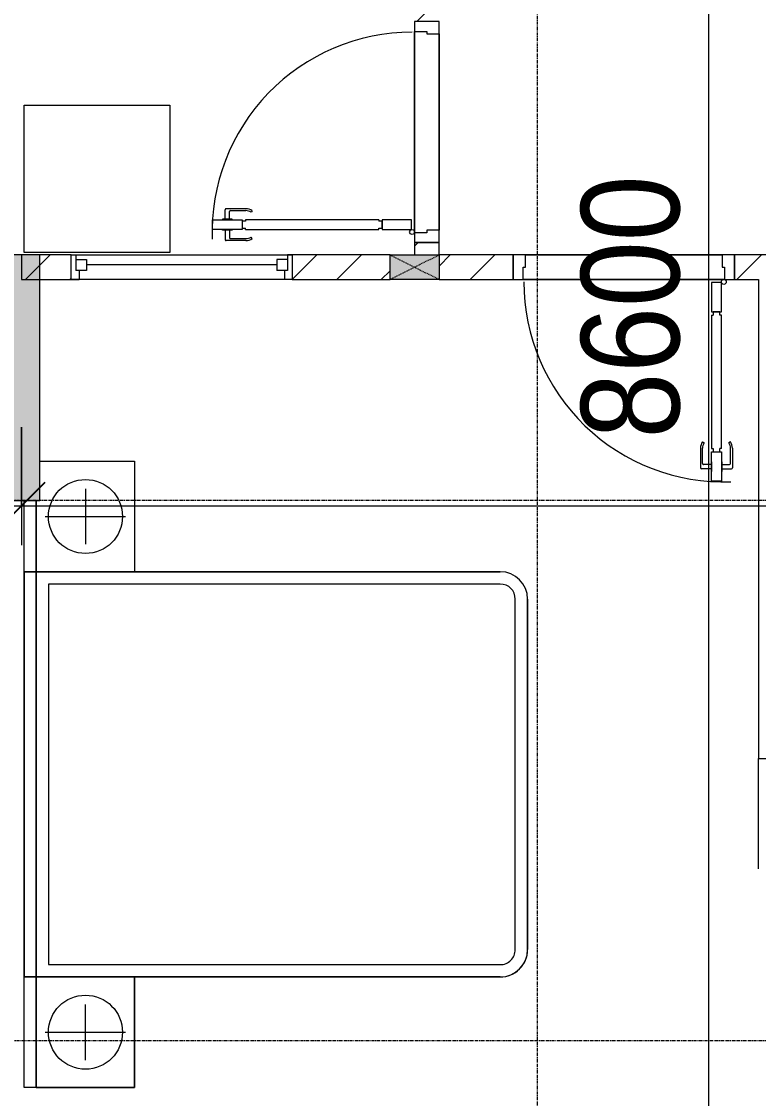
# Model space of a CAD drawing. Header units: millimetres. Extents: x 1591 to 239055, y -15958 to 83255.
# Drawn here: x 148732 to 151732, y 36802 to 41187 of the extents above; entities that cross this region are included whole.
import ezdxf

# ---------------------------------------------------------------- set-up
doc = ezdxf.new("R2010")
doc.units = ezdxf.units.MM
doc.linetypes.add('Dash', pattern=[6, 3, -3])
doc.linetypes.add('Grid Line', pattern=[22.225, 12.7, -3.175, 3.175, -3.175])
for name, color, linetype, lineweight in [('0-1', 250, 'Continuous', 5), ('A-ANNO-DIMS', 211, 'Continuous', 9), ('A-ANNO-DIMS-160', 211, 'Continuous', 9), ('A-DETL-GENF-1', 9, 'Continuous', 9), ('A-DOOR-1', 254, 'Continuous', 9), ('A-DOOR-2', 9, 'Continuous', 9), ('A-FLOR-2', 9, 'Continuous', 9), ('A-GLAZ-1', 254, 'Continuous', 9), ('A-GLAZ-2', 9, 'Continuous', 9), ('A-WALL-1', 253, 'Continuous', 18), ('A-WALL-2', 9, 'Continuous', 9), ('A-WALL-PATT-1', 10, 'Continuous', 9), ('G-IMPT-1', 254, 'Continuous', 9), ('I-FURN-1', 254, 'Continuous', 9), ('S-COLS', 52, 'Continuous', 9), ('S-COLS-1', 52, 'Continuous', 5), ('S-COLS-2', 250, 'Continuous', 18), ('S-COLS-3', 254, 'Continuous', 9), ('S-COLS-4', 253, 'Continuous', 18), ('S-COLS-HDLN-1', 9, 'Dash', 9), ('S-GRID-1', 1, 'Grid Line', 9)]:
    doc.layers.add(name, color=color, linetype=linetype, lineweight=lineweight)
doc.styles.add('UTM Avo', font='UTM Avo.ttf', dxfattribs={"width": 0.9, "height": 400})
doc.dimstyles.new('1_Dim_chi_tiet_2_5', dxfattribs={"dimscale": 304.8, "dimtxt": 399.720379, "dimasz": 0.629921, "dimexe": 0.524934, "dimexo": 0.0625, "dimgap": 0.052493, "dimtad": 1, "dimdec": 0, "dimrnd": 5, "dimzin": 0, "dimdsep": 46, "dimtxsty": 'UTM Avo', "dimblk1": 'OBLIQUE', "dimblk2": 'OBLIQUE', "dimsah": 1, "dimcen": 0.09, "dimdle": 0.524934, "dimazin": 0, "dimtfac": 1, "dimtdec": 4, "dimtix": 1, "dimtmove": 0, "dimatfit": 3, "dimfxl": 1.049869, "dimfxlon": 1, "dimtvp": 1, "dimtolj": 1, "dimtzin": 0, "dimarcsym": 2})
pattern_1 = [(45, (0, 0), (-90.50967, 90.50967), [])]

# ---------------------------------------------------------------- blocks, each defined once
blk = doc.blocks.new('NCV_TKTC_KET CAU_rvt-1-TKCS_MB TẦNG 6-8')
at = {"layer": 'S-COLS-1'}
blk.add_hatch(color=256, dxfattribs=at).paths.add_polyline_path([(52577.6, 39236.9), (52927.6, 39236.9), (52927.6, 40236.9), (52577.6, 40236.9)])
at = {"layer": 'S-COLS-2'}
for p, q in [((52927.6, 40236.9), (52577.6, 40236.9)), ((52927.6, 39236.9), (52927.6, 40236.9)), ((52577.6, 39236.9), (52927.6, 39236.9))]:
    blk.add_line(p, q, dxfattribs=at)
blk = doc.blocks.new('DOOR_CW_01 CANH MO-PANEL KINH - DIW_01-900x2200-CỬA GỖ VÂN LAMINATE-553393-TKCS_MB TẦNG 6-8')
at = {"layer": 'A-DETL-GENF-1'}
for p, q in [((-397, 872), (-357, 872)), ((-397, 752), (-397, 872)), ((-357, 872), (-357, 752)), ((-442, 737), (-442, 816.5)), ((-399, 820.5), (-438, 820.5)), ((-434, 799.5), (-434, 737)), ((-399, 803.5), (-430, 803.5)), ((-399, 831.8), (-397, 831.8)), ((-399, 792.2), (-399, 831.8)), ((-397, 792.2), (-399, 792.2)), ((-397, 792.2), (-397, 831.8)), ((-357, 792.2), (-357, 831.8)), ((-355, 831.8), (-357, 831.8)), ((-357, 792.2), (-355, 792.2)), ((-355, 792.2), (-355, 831.8)), ((-355, 820.5), (-316, 820.5)), ((-355, 803.5), (-324, 803.5)), ((-320, 799.5), (-320, 737)), ((-312, 737), (-312, 816.5)), ((-357, 752), (-397, 752)), ((-363, 752), (-391, 752)), ((-391, 752), (-391, 738)), ((-363, 738), (-363, 752)), ((-433.9, 711.2), (-427.3, 715.8)), ((-397, 738), (-391, 738)), ((-397, 738), (-397, 196)), ((-357, 738), (-363, 738)), ((-357, 196), (-357, 738)), ((-320.1, 711.2), (-326.7, 715.8)), ((-397, 196), (-391, 196)), ((-357, 182), (-397, 182)), ((-397, 182), (-397, 62)), ((-391, 196), (-391, 182)), ((-391, 182), (-363, 182)), ((-357, 196), (-363, 196)), ((-363, 182), (-363, 196)), ((-357, 62), (-357, 182)), ((-397, 62), (-357, 62))]:
    blk.add_line(p, q, dxfattribs=at)
blk.add_circle((-407, 60), 10, dxfattribs=at)
for centre, radius, start, end in [((-407, 60), 814, 360, 92), ((-438, 816.5), 4, 90, 180), ((-430, 799.5), 4, 90, 180), ((-324, 799.5), 4, 360, 90), ((-316, 816.5), 4, 0, 90), ((-397, 737), 45, 180, 215), ((-397, 737), 37, 180, 215), ((-357, 737), 37, 325, 0), ((-357, 737), 45, 325, 0)]:
    blk.add_arc(centre, radius, start, end, dxfattribs=at)
at = {"layer": 'A-DOOR-2'}
for p, q in [((-410, 50), (-450, 50)), ((-450, 50), (-450, -50)), ((-410, 0), (-410, 50)), ((-407, 50), (-382, 50)), ((450, 50), (410, 50)), ((410, 50), (410, 0)), ((450, -50), (450, 50)), ((-400, 0), (-410, 0)), ((-400, -50), (-400, 0)), ((410, 0), (400, 0)), ((400, 0), (400, -50)), ((-450, -50), (-400, -50)), ((400, -50), (450, -50))]:
    blk.add_line(p, q, dxfattribs=at)
blk = doc.blocks.new('M_Fixed - 900 x 1400-901191-TKCS_MB TẦNG 6-8')
at = {"layer": 'A-GLAZ-2'}
for p, q in [((-450, 37), (-418, 37)), ((-431, -63), (-431, 0)), ((-431, 0), (-387, 0)), ((-418, 0), (-418, 37)), ((-387, -44), (-387, 0)), ((387, 0), (431, 0)), ((387, -44), (387, 0)), ((418, 0), (418, 37)), ((450, 37), (418, 37)), ((431, -63), (431, 0)), ((-387, -22), (387, -22)), ((-450, -63), (-431, -63)), ((-431, -44), (-387, -44)), ((431, -44), (387, -44)), ((448.9, -63), (431, -63))]:
    blk.add_line(p, q, dxfattribs=at)
blk = doc.blocks.new('GIUONG NGU-2TAB-1600x2000 - GIUONG NGU-2TAB-1600x2000-V33-TKCS_MB TẦNG 6-8')
at = {"layer": 'I-FURN-1'}
for p, q in [((569.6, 2050), (1997.1, 2050)), ((1997.1, 2050), (569.6, 2050)), ((1997.1, 2000), (569.6, 2000)), ((458.5, 50), (458.5, 1938.9)), ((458.5, 1938.9), (458.5, 50)), ((508.5, 1938.9), (508.5, 100)), ((2058.2, 100), (2058.2, 1938.9)), ((2108.2, 1938.9), (2108.2, 50)), ((2108.2, 50), (2108.2, 1938.9)), ((8.5, 65), (8.5, 450.3)), ((8.5, 450.3), (458.5, 450.3)), ((8.5, 450.3), (458.5, 450.3)), ((8.5, 65), (8.5, 450.3)), ((458.5, 450.3), (458.5, 50)), ((458.5, 450.3), (458.5, 50)), ((2108.2, 50), (2108.2, 450.3)), ((2108.2, 450.3), (2558.2, 450.3)), ((2108.2, 450.3), (2108.2, 50)), ((2558.2, 450.3), (2108.2, 450.3)), ((2558.2, 450.3), (2558.2, 50)), ((2558.2, 50), (2558.2, 450.3)), ((233.5, 86.8), (233.5, 413.5)), ((2333.2, 86.8), (2333.2, 413.5)), ((120.2, 250.2), (346.8, 250.2)), ((2446.5, 250.2), (2219.8, 250.2)), ((508.5, 100), (2058.2, 100)), ((458.5, 50), (168.3, 50)), ((168.3, 50), (458.5, 50)), ((458.5, 50), (168.3, 50)), ((2108.2, 50), (458.5, 50)), ((458.5, 50), (458.5, 0)), ((458.5, 0), (458.5, 50)), ((458.5, 50), (2108.2, 50)), ((458.5, 50), (2108.2, 50)), ((2558.2, 50), (2108.2, 50)), ((2108.2, 50), (2558.2, 50)), ((2108.2, 0), (2108.2, 50)), ((2108.2, 50), (2108.2, 0)), ((2108.2, 50), (2558.2, 50)), ((2558.2, 50), (2558.2, 0)), ((458.5, 0), (168.3, 0)), ((2108.2, 0), (458.5, 0)), ((458.5, 0), (2108.2, 0)), ((2558.2, 0), (2108.2, 0))]:
    blk.add_line(p, q, dxfattribs=at)
for centre in [(233.5, 250.2), (2333.2, 250.2)]:
    blk.add_circle(centre, 150.7, dxfattribs=at)
for centre, radius, start, end in [((569.6, 1938.9), 111.1, 90, 180), ((569.6, 1938.9), 111.1, 90, 180), ((1997.1, 1938.9), 111.1, 0, 90), ((1997.1, 1938.9), 111.1, 360, 90), ((569.6, 1938.9), 61.1, 90, 180), ((1997.1, 1938.9), 61.1, 360, 90)]:
    blk.add_arc(centre, radius, start, end, dxfattribs=at)
blk = doc.blocks.new('MAY GIAT - MAY GIAT_dwg-348053-TKCS_MB TẦNG 6-8')
at = {"layer": 'G-IMPT-1', "flags": 128}
blk.add_lwpolyline([(5, 596.6), (5, 2.3), (605, 2.3), (605, 596.6)], close=True, dxfattribs=at)
blk = doc.blocks.new('MAY GIAT - MAY GIAT-401071-TKCS_MB TẦNG 6-8')
at = {"layer": 'I-FURN-1'}
for p, q in [((5, -2.3), (605, -2.3)), ((5, -596.6), (5, -2.3)), ((605, -2.3), (605, -596.6)), ((605, -596.6), (5, -596.6))]:
    blk.add_line(p, q, dxfattribs=at)
at = {"extrusion": (0, 0, -1), "zscale": -1, "rotation": 180}
blk.add_blockref('MAY GIAT - MAY GIAT_dwg-348053-TKCS_MB TẦNG 6-8', (0, 0), dxfattribs=at)
blk = doc.blocks.new('G1_SOF - BO TRU - 100x200-746114-TKCS_MB TẦNG 6-8')
at = {"layer": 'S-COLS'}
blk.add_hatch(color=256, dxfattribs=at).paths.add_polyline_path([(50, -100), (50, 100), (-50, 100), (-50, -100)])
at = {"layer": 'S-COLS-4'}
for p, q in [((-50, 100), (50, 100)), ((-50, -100), (-50, 100)), ((50, 100), (50, -100)), ((50, -100), (-50, -100))]:
    blk.add_line(p, q, dxfattribs=at)
at = {"layer": 'S-COLS-HDLN-1'}
for p, q in [((50, -100), (-50, 100)), ((-50, -100), (50, 100))]:
    blk.add_line(p, q, dxfattribs=at)
blk = doc.blocks.new('DOOR_CW_01 CANH MO-PANEL KINH - DIG_01-900x2200-CỬA NHÔM KÍNH-901226-TKCS_MB TẦNG 6-8')
at = {"layer": 'A-DETL-GENF-1'}
for p, q in [((-397, 872), (-357, 872)), ((-397, 752), (-397, 872)), ((-357, 872), (-357, 752)), ((-442, 737), (-442, 816.5)), ((-399, 820.5), (-438, 820.5)), ((-434, 799.5), (-434, 737)), ((-399, 803.5), (-430, 803.5)), ((-399, 831.8), (-397, 831.8)), ((-399, 792.2), (-399, 831.8)), ((-397, 792.2), (-399, 792.2)), ((-397, 792.2), (-397, 831.8)), ((-357, 792.2), (-357, 831.8)), ((-355, 831.8), (-357, 831.8)), ((-357, 792.2), (-355, 792.2)), ((-355, 792.2), (-355, 831.8)), ((-355, 820.5), (-316, 820.5)), ((-355, 803.5), (-324, 803.5)), ((-320, 799.5), (-320, 737)), ((-312, 737), (-312, 816.5)), ((-357, 752), (-397, 752)), ((-363, 752), (-391, 752)), ((-391, 752), (-391, 738)), ((-363, 738), (-363, 752)), ((-433.9, 711.2), (-427.3, 715.8)), ((-397, 738), (-391, 738)), ((-397, 738), (-397, 196)), ((-357, 738), (-363, 738)), ((-357, 196), (-357, 738)), ((-320.1, 711.2), (-326.7, 715.8)), ((-397, 196), (-391, 196)), ((-357, 182), (-397, 182)), ((-397, 182), (-397, 62)), ((-391, 196), (-391, 182)), ((-391, 182), (-363, 182)), ((-357, 196), (-363, 196)), ((-363, 182), (-363, 196)), ((-357, 62), (-357, 182)), ((-397, 62), (-357, 62))]:
    blk.add_line(p, q, dxfattribs=at)
blk.add_circle((-407, 60), 10, dxfattribs=at)
for centre, radius, start, end in [((-407, 60), 814, 360, 92), ((-438, 816.5), 4, 90, 180), ((-430, 799.5), 4, 90, 180), ((-324, 799.5), 4, 360, 90), ((-316, 816.5), 4, 0, 90), ((-397, 737), 45, 180, 215), ((-397, 737), 37, 180, 215), ((-357, 737), 37, 325, 0), ((-357, 737), 45, 325, 0)]:
    blk.add_arc(centre, radius, start, end, dxfattribs=at)
at = {"layer": 'A-DOOR-2'}
for p, q in [((-410, 50), (-450, 50)), ((-450, 50), (-450, -50)), ((-410, 0), (-410, 50)), ((-407, 50), (-382, 50)), ((450, 50), (410, 50)), ((410, 50), (410, 0)), ((450, -50), (450, 50)), ((-400, 0), (-410, 0)), ((-400, -50), (-400, 0)), ((410, 0), (400, 0)), ((400, 0), (400, -50)), ((-450, -50), (-400, -50)), ((400, -50), (450, -50))]:
    blk.add_line(p, q, dxfattribs=at)
blk = doc.blocks.new('NCV_TKTC_TANG 6 - 8_rvt-2-TKCS_MB TẦNG 6-8')
at = {"layer": 'A-WALL-PATT-1'}
h = blk.add_hatch(dxfattribs=at)
h.set_pattern_fill('FP_1', color=256, style=0, pattern_type=2)
h.set_pattern_definition(pattern_1)
h.paths.add_polyline_path([(54452.6, 40236.9), (54552.6, 40236.9), (54552.6, 40286.9), (54452.6, 40286.9)])
h.paths.add_polyline_path([(54552.6, 41186.9), (54552.6, 41236.9), (54452.6, 41236.9), (54452.6, 41186.9), (54501.8, 41186.9)])
h = blk.add_hatch(dxfattribs=at)
h.set_pattern_fill('FP_1', color=256, style=0, pattern_type=2)
h.set_pattern_definition(pattern_1)
h.paths.add_polyline_path([(52889.8, 40136.9), (53054.6, 40136.9), (53054.6, 40236.9), (52852.6, 40236.9), (52852.6, 40136.9)])
h.paths.add_polyline_path([(53954.6, 40136.9), (54352.6, 40136.9), (54352.6, 40236.9), (53954.6, 40236.9)])
h.paths.add_polyline_path([(54552.6, 40136.9), (54854.6, 40136.9), (54854.6, 40236.9), (54552.6, 40236.9), (54552.6, 40212.1)])
h.paths.add_polyline_path([(55754.6, 40136.9), (56054.2, 40136.9), (56054.2, 40236.9), (55754.6, 40236.9)])
h.paths.add_polyline_path([(56919.8, 40136.9), (57652.6, 40136.9), (57652.6, 40236.9), (56854.2, 40236.9), (56854.2, 40136.9)])
at = {"layer": 'A-FLOR-2'}
for p, q in [((54452.6, 41146.9), (54452.6, 40326.9)), ((54552.6, 41136.9), (54552.6, 40336.9)), ((54552.6, 40336.9), (54552.6, 41136.9)), ((54904.6, 40236.9), (55704.6, 40236.9)), ((55704.6, 40236.9), (54904.6, 40236.9)), ((55714.6, 40136.9), (54894.6, 40136.9)), ((54894.6, 40136.9), (55714.6, 40136.9)), ((55852.6, 37736.9), (55852.6, 38186.9))]:
    blk.add_line(p, q, dxfattribs=at)
at = {"layer": 'A-WALL-1'}
for p, q in [((54452.6, 40286.9), (54452.6, 40236.9)), ((54552.6, 40286.9), (54452.6, 40286.9)), ((54552.6, 40236.9), (54552.6, 40286.9)), ((53054.6, 40236.9), (52852.6, 40236.9)), ((52852.6, 40236.9), (52852.6, 40136.9)), ((53054.6, 40136.9), (53054.6, 40236.9)), ((54352.6, 40236.9), (53954.6, 40236.9)), ((53954.6, 40236.9), (53954.6, 40136.9)), ((54854.6, 40236.9), (54552.6, 40236.9)), ((54854.6, 40136.9), (54854.6, 40236.9)), ((56054.2, 40236.9), (55754.6, 40236.9)), ((55754.6, 40236.9), (55754.6, 40136.9)), ((52852.6, 40136.9), (53054.6, 40136.9)), ((53954.6, 40136.9), (54352.6, 40136.9)), ((54552.6, 40136.9), (54854.6, 40136.9)), ((55754.6, 40136.9), (55852.6, 40136.9)), ((55852.6, 40136.9), (55852.6, 38186.9)), ((55852.6, 38186.9), (55952.6, 38186.9))]:
    blk.add_line(p, q, dxfattribs=at)
at = {"layer": 'A-WALL-2'}
for p, q in [((54452.6, 40326.9), (54452.6, 41146.9)), ((54552.6, 41136.9), (54552.6, 40336.9)), ((53054.6, 40236.9), (53954.6, 40236.9)), ((54904.6, 40236.9), (55704.6, 40236.9)), ((53954.6, 40136.9), (53054.6, 40136.9)), ((55714.6, 40136.9), (54894.6, 40136.9))]:
    blk.add_line(p, q, dxfattribs=at)
at = {"layer": 'A-DOOR-1'}
for name, p, rotation in [('DOOR_CW_01 CANH MO-PANEL KINH - DIG_01-900x2200-CỬA NHÔM KÍNH-901226-TKCS_MB TẦNG 6-8', (54502.6, 40736.9), 90.0000000000011), ('DOOR_CW_01 CANH MO-PANEL KINH - DIW_01-900x2200-CỬA GỖ VÂN LAMINATE-553393-TKCS_MB TẦNG 6-8', (55304.6, 40186.9), 180)]:
    blk.add_blockref(name, p, dxfattribs=dict(at, rotation=rotation))
at = {"layer": 'A-GLAZ-1', "rotation": 180}
blk.add_blockref('M_Fixed - 900 x 1400-901191-TKCS_MB TẦNG 6-8', (53504.6, 40173.9), dxfattribs=at)
at = {"layer": 'I-FURN-1'}
for name, p, rotation in [('MAY GIAT - MAY GIAT-401071-TKCS_MB TẦNG 6-8', (53459.2, 40851.9), 270.0000000000002), ('GIUONG NGU-2TAB-1600x2000 - GIUONG NGU-2TAB-1600x2000-V33-TKCS_MB TẦNG 6-8', (52862.6, 39405.2), 269.9999999999995)]:
    blk.add_blockref(name, p, dxfattribs=dict(at, rotation=rotation))
at = {"layer": 'S-COLS-3', "rotation": 270.0000000000007}
blk.add_blockref('G1_SOF - BO TRU - 100x200-746114-TKCS_MB TẦNG 6-8', (54452.6, 40186.9), dxfattribs=at)
blk = doc.blocks.new('DIMBLOCK105-TKCS_MB TẦNG 6-8')
at = {"layer": 'A-ANNO-DIMS-160'}
for p, q in [((148732.3, 39534.8), (148732.3, 39054.8)), ((148732.3, 39214.8), (148732.3, 39534.8)), ((156732.3, 39534.8), (156732.3, 39054.8)), ((156732.3, 39214.8), (156732.3, 39534.8)), ((148572.3, 39214.8), (156892.3, 39214.8))]:
    blk.add_line(p, q, dxfattribs=at)
at = {"layer": 'A-ANNO-DIMS-160', "lineweight": 25}
for p, q in [((148732.3, 39214.8), (148828.3, 39310.8)), ((156732.3, 39214.8), (156828.3, 39310.8)), ((148732.3, 39214.8), (148636.3, 39118.8)), ((156732.3, 39214.8), (156636.3, 39118.8))]:
    blk.add_line(p, q, dxfattribs=at)
at = {"layer": 'A-ANNO-DIMS-160', "color": 0, "insert": (152184.5, 39734.4), "char_height": 400, "width": 1314.636, "attachment_point": 1, "line_spacing_factor": 1.110334, "style": 'UTM Avo'}
blk.add_mtext('8000', dxfattribs=at)
blk = doc.blocks.new('_Oblique')
at = {"color": 0, "linetype": 'ByBlock', "lineweight": -2}
blk.add_line((-0.5, -0.5), (0.5, 0.5), dxfattribs=at)
blk = doc.blocks.new('DIMBLOCK154-TKCS_MB TẦNG 6-8')
at = {"layer": 'A-ANNO-DIMS-160'}
for p, q in [((151529.6, 35577.4), (151529.6, 44496.9)), ((151209.6, 44336.9), (151689.6, 44336.9)), ((151529.6, 44336.9), (151209.6, 44336.9)), ((151209.6, 35737.4), (151689.6, 35737.4)), ((151529.6, 35737.4), (151209.6, 35737.4))]:
    blk.add_line(p, q, dxfattribs=at)
at = {"layer": 'A-ANNO-DIMS-160', "lineweight": 25}
for p, q in [((151529.6, 44336.9), (151433.6, 44432.9)), ((151529.6, 44336.9), (151625.6, 44240.9)), ((151529.6, 35737.4), (151433.6, 35833.4)), ((151529.6, 35737.4), (151625.6, 35641.4))]:
    blk.add_line(p, q, dxfattribs=at)
at = {"layer": 'A-ANNO-DIMS-160', "color": 0, "insert": (151009.9, 39489.4), "char_height": 400, "width": 1314.636, "attachment_point": 1, "rotation": 90, "line_spacing_factor": 1.110334, "style": 'UTM Avo'}
blk.add_mtext('8600', dxfattribs=at)

msp = doc.modelspace()

# ---------------------------------------------------------------- linework, layer by layer
at = {"layer": 'S-GRID-1'}
for p, q in [((150832.3, 19149.4), (150832.3, 77012.5)), ((223800.6, 39236.9), (130306.5, 39236.9)), ((223800.6, 37036.9), (130306.5, 37036.9))]:
    msp.add_line(p, q, dxfattribs=at)

# ---------------------------------------------------------------- block references
at = {"layer": '0-1'}
for name in ['NCV_TKTC_KET CAU_rvt-1-TKCS_MB TẦNG 6-8', 'NCV_TKTC_TANG 6 - 8_rvt-2-TKCS_MB TẦNG 6-8']:
    msp.add_blockref(name, (95879.7, 0), dxfattribs=at)

# ---------------------------------------------------------------- dimensions: what is measured, and where the dimension line sits
at = {"layer": 'A-ANNO-DIMS'}
dim = msp.add_linear_dim(base=(151529.5568, 44336.936), p1=(151209.5568, 35737.3629), p2=(151209.5568, 44336.936), angle=90, dimstyle='1_Dim_chi_tiet_2_5', override={"dimpost": '<>', "dimfxl": 8599.573178}, dxfattribs=at)
dim.commit()
dim.dimension.update_dxf_attribs({"geometry": 'DIMBLOCK154-TKCS_MB TẦNG 6-8', "text_midpoint": (151306.5647, 40037.1494)})
dim = msp.add_linear_dim(base=(156732.3, 39214.8), p1=(148732.3, 39534.8), p2=(156732.3, 39534.8), dimstyle='1_Dim_chi_tiet_2_5', override={"dimpost": '<>', "dimfxl": 8000}, dxfattribs=at)
dim.commit()
dim.dimension.update_dxf_attribs({"geometry": 'DIMBLOCK105-TKCS_MB TẦNG 6-8', "text_midpoint": (152732.3, 39437.8)})

doc.saveas('drawing.dxf')
